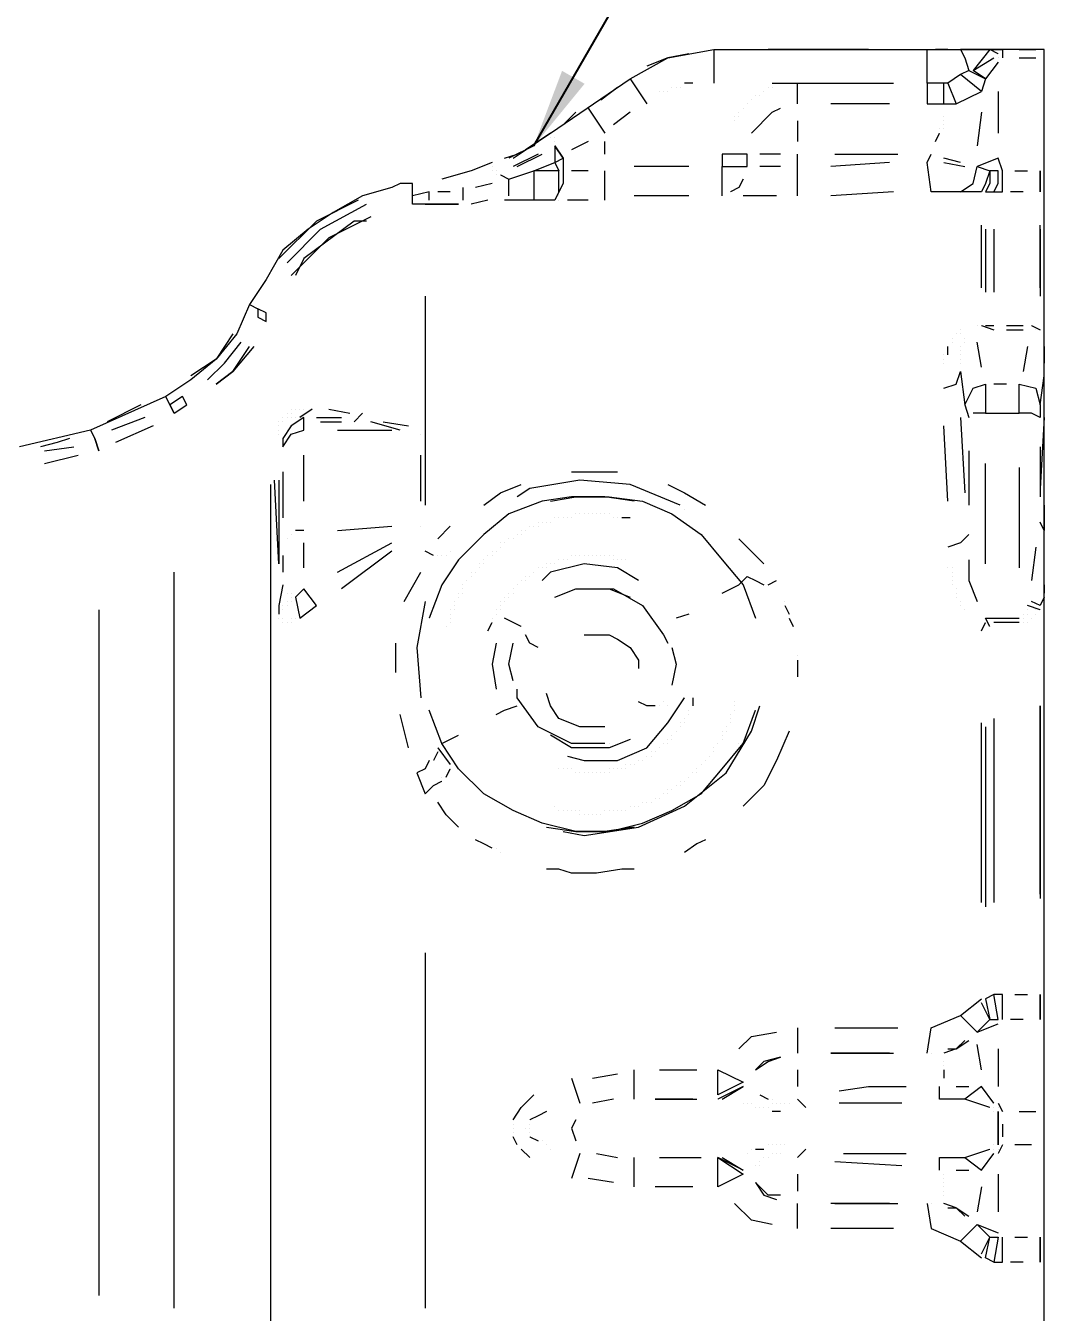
# Model space of a CAD drawing. Header units: millimetres. Extents: x 3426 to 5580, y 1375 to 2906.
# Drawn here: x 4849 to 4952.3, y 2664.5 to 2794.8 of the extents above; entities that cross this region are included whole.
import ezdxf

# ---------------------------------------------------------------- set-up
doc = ezdxf.new("R2010")
doc.units = ezdxf.units.MM
doc.layers.add('IA-DIBUJO', color=3, linetype='Continuous')
doc.layers.add('IA-DIM', color=7, linetype='Continuous')
doc.styles.add('ING-AMB', font='romans.shx', dxfattribs={"width": 0.75, "oblique": 15})
doc.dimstyles.new('ING-AMB 4', dxfattribs={"dimscale": 4, "dimtxt": 3, "dimasz": 2.5, "dimexe": 1, "dimexo": 1, "dimgap": 1, "dimtad": 1, "dimdec": 0, "dimzin": 0, "dimdsep": 46, "dimtxsty": 'ING-AMB', "dimcen": 0.1, "dimclrd": 7, "dimclre": 7, "dimclrt": 2, "dimadec": 0, "dimazin": 0, "dimtfac": 1, "dimtdec": 0, "dimtmove": 0, "dimatfit": 0, "dimfxl": 1.25, "dimtolj": 1, "dimtzin": 0, "dimarcsym": 1})

# ---------------------------------------------------------------- blocks, each defined once
blk = doc.blocks.new('*D22')
at = {"layer": 'Defpoints', "color": 0, "transparency": 16777216}
for p in [(4988.92, 2683.14), (4903.36, 2443.11), (5027.6, 2443.11)]:
    blk.add_point(p, dxfattribs=at)
at = {"layer": 'IA-DIM', "color": 7, "lineweight": -2, "transparency": 16777216}
for p, q in [((4992.92, 2683.14), (5031.6, 2683.14)), ((5027.6, 2673.14), (5027.6, 2453.11)), ((4907.36, 2443.11), (5031.6, 2443.11))]:
    blk.add_line(p, q, dxfattribs=at)
at = {"layer": 'IA-DIM', "color": 7, "transparency": 16777216}
for points in [[(5025.93, 2673.14), (5029.26, 2673.14), (5027.6, 2683.14)], [(5025.93, 2453.11), (5029.26, 2453.11), (5027.6, 2443.11)]]:
    blk.add_solid(points, dxfattribs=at)
at = {"layer": 'IA-DIM', "color": 2, "transparency": 16777216, "insert": (5017.6, 2537.84), "char_height": 12, "attachment_point": 5, "rotation": 90, "style": 'ING-AMB'}
blk.add_mtext('\\A1;240', dxfattribs=at)
blk = doc.blocks.new('*D27')
at = {"layer": 'Defpoints', "color": 0, "transparency": 16777216}
for p in [(4988.92, 2887.94), (4988.92, 2787.28), (4525.37, 2692.88)]:
    blk.add_point(p, dxfattribs=at)
at = {"layer": 'IA-DIM', "color": 7, "lineweight": -2, "transparency": 16777216}
for p, q in [((4525.37, 2696.88), (4525.37, 2891.94)), ((4988.92, 2791.28), (4988.92, 2891.94)), ((4535.37, 2887.94), (4978.92, 2887.94))]:
    blk.add_line(p, q, dxfattribs=at)
at = {"layer": 'IA-DIM', "color": 7, "transparency": 16777216}
for points in [[(4535.37, 2889.61), (4535.37, 2886.28), (4525.37, 2887.94)], [(4978.92, 2889.61), (4978.92, 2886.28), (4988.92, 2887.94)]]:
    blk.add_solid(points, dxfattribs=at)
at = {"layer": 'IA-DIM', "color": 2, "transparency": 16777216, "insert": (4757.15, 2897.94), "char_height": 12, "attachment_point": 5, "style": 'ING-AMB'}
blk.add_mtext('\\A1;502', dxfattribs=at)

msp = doc.modelspace()

# ---------------------------------------------------------------- linework, layer by layer
at = {"layer": 'IA-DIBUJO', "color": 8, "lineweight": 18}
for points in [[(4910.18, 2789.4), (4913.99, 2791.51), (4918.65, 2792.36), (4918.65, 2788.97)], [(4916.11, 2791.94), (4913.99, 2791.51), (4911.87, 2790.67)], [(4918.65, 2792.36), (4947.86, 2792.36), (4946.59, 2792.36), (4943.62, 2792.36), (4944.05, 2791.51), (4944.47, 2790.24), (4943.62, 2789.82), (4942.35, 2788.97), (4940.24, 2788.97), (4940.24, 2792.36)], [(4934.31, 2792.36), (4924.15, 2792.36)], [(4942.35, 2792.36), (4941.08, 2792.36)], [(4944.47, 2790.24), (4946.16, 2789.4), (4944.89, 2790.24), (4947.01, 2791.51)], [(4947.43, 2791.94), (4946.59, 2792.36), (4944.89, 2790.24)], [(4947.01, 2791.51), (4947.01, 2791.51)], [(4947.43, 2791.94), (4947.43, 2791.94)], [(4947.43, 2791.94), (4947.43, 2791.94)], [(4947.43, 2791.51), (4947.43, 2791.51)], [(4952.09, 2746.22), (4952.09, 2743.68), (4952.09, 2758.92), (4952.09, 2763.57), (4952.09, 2777.97), (4952.09, 2780.08), (4952.09, 2791.51), (4952.09, 2792.36), (4947.86, 2792.36), (4947.86, 2791.51)], [(4947.86, 2792.36), (4947.86, 2792.36)], [(4947.86, 2792.36), (4947.86, 2792.36)], [(4947.86, 2792.36), (4947.86, 2792.36)], [(4947.86, 2792.36), (4947.86, 2792.36)], [(4947.86, 2792.36), (4947.86, 2792.36)], [(4947.86, 2791.94), (4947.86, 2791.94)], [(4947.86, 2791.94), (4947.86, 2791.94)], [(4947.86, 2791.51), (4947.86, 2791.51)], [(4947.86, 2791.51), (4947.86, 2791.51)], [(4947.86, 2791.51), (4947.86, 2791.51)], [(4947.86, 2791.51), (4947.86, 2791.51)], [(4949.55, 2792.36), (4951.24, 2792.36)], [(4949.55, 2791.51), (4951.24, 2791.51)], [(4944.89, 2790.24), (4944.89, 2790.24)], [(4947.43, 2791.09), (4946.16, 2789.4), (4945.74, 2788.13)], [(4947.43, 2791.09), (4947.43, 2791.09)], [(4947.43, 2791.09), (4947.43, 2791.09)], [(4947.43, 2791.09), (4947.43, 2791.09)], [(4947.43, 2791.09), (4947.43, 2791.09)], [(4899.6, 2782.2), (4902.14, 2783.89), (4910.18, 2789.4), (4911.87, 2786.86)], [(4910.18, 2789.4), (4910.18, 2789.4)], [(4916.53, 2788.97), (4915.68, 2788.97)], [(4924.57, 2788.97), (4934.73, 2788.97)], [(4927.11, 2786.86), (4927.11, 2788.97)], [(4930.92, 2788.97), (4936.85, 2788.97)], [(4941.93, 2786.86), (4943.2, 2786.86), (4945.74, 2788.13), (4943.62, 2789.82)], [(4942.35, 2788.97), (4943.2, 2786.86)], [(4946.16, 2789.4), (4946.16, 2789.4)], [(4907.22, 2787.28), (4908.91, 2788.55)], [(4913.14, 2788.13), (4913.14, 2788.13)], [(4913.57, 2788.13), (4913.57, 2788.13)], [(4913.99, 2788.13), (4913.99, 2788.13)], [(4914.41, 2788.55), (4914.41, 2788.55)], [(4914.84, 2788.55), (4914.84, 2788.55)], [(4915.26, 2788.55), (4915.26, 2788.55)], [(4922.88, 2787.7), (4922.88, 2787.7)], [(4923.3, 2787.7), (4923.3, 2787.7)], [(4923.73, 2788.13), (4923.73, 2788.13)], [(4924.15, 2788.55), (4924.15, 2788.55)], [(4924.57, 2788.55), (4924.57, 2788.55)], [(4947.43, 2788.13), (4947.43, 2783.89)], [(4905.95, 2786.43), (4907.64, 2783.89)], [(4921.61, 2786.43), (4921.61, 2786.43)], [(4922.03, 2786.86), (4922.03, 2786.86)], [(4922.46, 2787.28), (4922.46, 2787.28)], [(4922.46, 2783.89), (4924.57, 2786.01), (4925.42, 2786.43)], [(4936.43, 2786.86), (4930.5, 2786.86)], [(4903.41, 2784.74), (4904.68, 2786.01)], [(4910.18, 2786.01), (4908.49, 2784.74)], [(4920.76, 2785.59), (4920.76, 2785.59)], [(4920.76, 2785.16), (4920.76, 2785.16)], [(4921.19, 2786.01), (4921.19, 2786.01)], [(4921.19, 2785.59), (4921.19, 2785.59)], [(4927.11, 2785.16), (4927.11, 2783.05)], [(4941.93, 2785.59), (4941.93, 2785.59)], [(4941.93, 2785.16), (4941.93, 2785.16)], [(4945.74, 2786.01), (4945.32, 2782.62)], [(4902.14, 2783.89), (4902.14, 2783.89)], [(4902.14, 2783.89), (4902.14, 2783.89)], [(4902.14, 2783.89), (4902.14, 2783.89)], [(4902.14, 2783.89), (4902.14, 2783.89)], [(4941.08, 2783.05), (4941.51, 2783.89)], [(4941.51, 2784.32), (4941.51, 2784.32)], [(4941.51, 2783.89), (4941.51, 2783.89)], [(4941.93, 2784.74), (4941.93, 2784.74)], [(4941.93, 2784.32), (4941.93, 2784.32)], [(4900.44, 2782.62), (4897.9, 2781.35)], [(4898.33, 2781.35), (4900.87, 2783.05)], [(4902.14, 2783.47), (4902.14, 2783.47)], [(4902.14, 2783.47), (4902.14, 2783.47)], [(4902.14, 2783.47), (4902.14, 2783.47)], [(4902.56, 2783.47), (4902.56, 2783.47)], [(4902.56, 2783.05), (4902.56, 2783.05)], [(4902.56, 2782.62), (4902.56, 2782.62)], [(4902.56, 2782.62), (4902.56, 2780.93), (4903.41, 2781.35), (4903.41, 2780.08)], [(4902.56, 2782.62), (4902.56, 2782.62)], [(4905.95, 2783.05), (4904.25, 2782.2)], [(4907.64, 2781.78), (4907.64, 2783.05)], [(4897.48, 2781.35), (4898.75, 2781.78)], [(4900.87, 2781.78), (4898.33, 2780.51)], [(4898.75, 2780.51), (4901.29, 2781.78)], [(4899.6, 2782.2), (4899.6, 2782.2)], [(4903.41, 2781.35), (4903.41, 2781.35)], [(4925.42, 2781.78), (4923.3, 2781.78)], [(4927.11, 2780.51), (4927.11, 2781.78)], [(4930.92, 2781.78), (4937.27, 2781.78)], [(4947.01, 2777.97), (4947.43, 2778.81), (4947.43, 2780.08), (4946.59, 2780.08), (4946.16, 2778.81), (4945.74, 2777.97), (4943.62, 2777.97), (4940.66, 2777.97), (4940.24, 2780.93), (4940.66, 2781.78)], [(4943.62, 2780.93), (4941.93, 2781.35)], [(4943.62, 2777.97), (4944.89, 2778.81), (4945.32, 2780.51), (4946.59, 2780.08), (4946.59, 2778.81), (4946.16, 2777.97), (4947.01, 2777.97), (4947.86, 2777.97), (4947.86, 2780.08), (4947.43, 2781.35), (4945.32, 2780.51)], [(4896.21, 2780.93), (4894.09, 2780.08), (4891.13, 2779.24)], [(4896.21, 2780.51), (4896.21, 2780.51)], [(4896.21, 2780.08), (4896.21, 2780.08)], [(4896.63, 2780.08), (4896.63, 2780.08)], [(4897.06, 2779.66), (4897.9, 2779.24), (4900.44, 2780.08)], [(4900.44, 2780.08), (4900.44, 2778.81), (4900.44, 2777.97), (4900.44, 2777.12)], [(4902.98, 2780.08), (4902.98, 2780.08)], [(4903.41, 2780.08), (4903.41, 2778.81), (4902.98, 2777.97), (4902.98, 2780.08)], [(4905.95, 2780.08), (4904.25, 2780.08)], [(4907.64, 2777.12), (4907.64, 2780.08)], [(4916.11, 2780.51), (4910.6, 2780.51)], [(4919.49, 2777.54), (4919.49, 2780.51)], [(4925.42, 2780.51), (4923.3, 2780.51)], [(4927.11, 2777.54), (4927.11, 2780.51)], [(4936.43, 2780.93), (4930.5, 2780.51)], [(4941.93, 2780.93), (4944.05, 2780.51)], [(4945.32, 2780.51), (4945.32, 2780.51)], [(4949.13, 2780.08), (4950.4, 2780.08)], [(4951.67, 2780.08), (4951.67, 2780.08)], [(4889.86, 2777.12), (4889.86, 2777.97), (4888.17, 2777.54), (4888.17, 2778.81), (4886.9, 2778.81), (4886.05, 2778.39), (4883.09, 2777.54), (4880.12, 2775.85), (4877.58, 2774.16), (4875.04, 2772.04), (4873.35, 2769.08), (4871.66, 2766.54), (4870.39, 2763.57), (4868.27, 2761.03), (4865.73, 2758.92), (4863.19, 2757.22), (4855.57, 2753.84), (4848.37, 2752.14)], [(4888.17, 2778.81), (4888.17, 2778.81)], [(4896.21, 2778.81), (4894.52, 2778.39)], [(4896.63, 2779.66), (4896.63, 2779.66)], [(4897.06, 2779.66), (4897.06, 2779.66)], [(4897.9, 2777.54), (4897.9, 2779.24)], [(4921.61, 2779.24), (4921.19, 2778.39), (4920.34, 2777.97)], [(4889.44, 2776.7), (4892.82, 2776.7), (4889.44, 2776.7), (4888.17, 2776.7), (4888.17, 2777.54)], [(4891.98, 2777.97), (4890.71, 2777.97)], [(4893.25, 2778.39), (4893.25, 2777.12)], [(4902.98, 2777.97), (4902.56, 2777.12)], [(4902.98, 2777.97), (4902.98, 2777.97)], [(4902.98, 2777.54), (4902.98, 2777.54)], [(4916.11, 2777.54), (4910.6, 2777.54)], [(4920.34, 2777.97), (4920.34, 2777.97)], [(4925, 2777.54), (4921.61, 2777.54)], [(4936.85, 2777.97), (4930.5, 2777.54)], [(4945.74, 2777.97), (4945.74, 2777.97)], [(4945.74, 2777.97), (4945.74, 2777.97)], [(4949.97, 2777.97), (4948.7, 2777.97)], [(4951.67, 2777.97), (4951.67, 2777.97)], [(4882.66, 2777.12), (4878.43, 2775), (4874.62, 2771.19)], [(4875.47, 2770.77), (4878.85, 2774.16), (4883.51, 2776.7)], [(4895.79, 2777.12), (4894.09, 2776.7)], [(4897.48, 2777.12), (4897.48, 2777.12)], [(4902.56, 2777.12), (4900.02, 2777.12), (4897.48, 2777.12)], [(4902.98, 2777.12), (4902.98, 2777.12)], [(4905.95, 2777.12), (4903.83, 2777.12)], [(4883.93, 2775.43), (4879.7, 2773.31), (4875.89, 2769.5)], [(4883.51, 2775), (4882.24, 2775), (4877.16, 2771.19), (4876.31, 2769.5)], [(4945.74, 2768.23), (4945.74, 2774.58)], [(4951.67, 2768.23), (4951.67, 2774.58)], [(4946.16, 2774.16), (4946.16, 2767.81)], [(4947.01, 2774.16), (4947.01, 2767.81)], [(4951.67, 2774.16), (4951.67, 2767.38)], [(4874.62, 2771.19), (4874.62, 2771.19)], [(4889.44, 2767.38), (4889.44, 2750.45)], [(4871.66, 2766.54), (4871.66, 2766.54)], [(4871.66, 2766.54), (4872.5, 2766.11)], [(4945.32, 2764.42), (4945.32, 2764.42)], [(4945.32, 2764.42), (4945.32, 2764.42)], [(4945.32, 2764.42), (4945.32, 2764.42)], [(4945.74, 2764.42), (4945.74, 2764.42)], [(4945.74, 2764.42), (4947.01, 2764)], [(4946.16, 2764.42), (4946.16, 2764.42)], [(4946.16, 2764.42), (4947.01, 2764.42)], [(4948.28, 2764.42), (4949.97, 2764.42)], [(4950.82, 2764.42), (4950.82, 2764.42)], [(4950.82, 2764.42), (4951.67, 2764)], [(4869.96, 2763.57), (4868.27, 2761.03), (4865.73, 2759.34)], [(4942.78, 2763.15), (4942.78, 2763.15)], [(4943.2, 2763.57), (4943.2, 2763.57)], [(4943.62, 2764), (4943.62, 2764)], [(4943.62, 2763.57), (4943.62, 2763.57)], [(4944.05, 2763.15), (4944.05, 2763.15)], [(4947.01, 2764), (4947.01, 2764)], [(4948.28, 2764), (4949.97, 2764)], [(4951.24, 2764), (4951.24, 2764)], [(4951.24, 2764), (4951.24, 2764)], [(4951.67, 2764), (4951.67, 2764)], [(4951.67, 2764), (4951.67, 2764)], [(4951.67, 2764), (4951.67, 2764)], [(4867.42, 2758.92), (4869.12, 2760.61), (4870.81, 2762.73)], [(4872.08, 2762.3), (4869.96, 2759.76), (4868.27, 2758.49), (4869.96, 2759.76), (4871.66, 2762.3)], [(4942.35, 2761.46), (4942.35, 2762.3)], [(4942.78, 2762.73), (4942.78, 2762.73)], [(4943.62, 2762.3), (4943.62, 2762.3)], [(4943.62, 2761.88), (4943.62, 2761.88)], [(4944.05, 2762.73), (4944.05, 2762.73)], [(4945.74, 2760.19), (4945.32, 2762.73)], [(4950.4, 2762.3), (4949.97, 2759.76)], [(4952.09, 2762.3), (4952.09, 2761.46), (4952.09, 2760.61)], [(4941.93, 2761.46), (4941.93, 2761.46)], [(4941.93, 2761.03), (4941.93, 2761.03)], [(4941.93, 2760.61), (4941.93, 2760.61)], [(4943.62, 2761.46), (4943.62, 2761.46)], [(4943.62, 2761.03), (4943.62, 2761.03)], [(4943.62, 2760.61), (4943.62, 2760.61)], [(4941.93, 2758.07), (4943.2, 2758.49), (4943.62, 2759.76)], [(4943.62, 2759.76), (4944.05, 2756.38), (4944.47, 2755.11)], [(4946.16, 2755.53), (4949.55, 2755.53), (4949.55, 2758.49), (4951.24, 2758.07), (4951.67, 2756.38), (4952.09, 2759.34)], [(4952.09, 2759.34), (4952.09, 2759.34)], [(4944.05, 2756.38), (4944.89, 2758.07), (4946.16, 2758.49), (4946.16, 2755.53), (4944.89, 2755.53)], [(4948.28, 2758.49), (4947.01, 2758.49)], [(4860.65, 2756.38), (4857.26, 2754.68)], [(4863.19, 2757.22), (4863.19, 2757.22)], [(4864.04, 2755.53), (4865.31, 2756.38), (4864.88, 2757.22), (4863.61, 2756.38), (4864.04, 2755.53), (4863.61, 2756.38), (4863.19, 2757.22)], [(4863.61, 2756.38), (4863.61, 2756.38)], [(4951.67, 2756.38), (4951.67, 2755.11), (4950.82, 2755.53), (4949.55, 2755.53)], [(4861.07, 2755.11), (4857.69, 2753.84)], [(4864.04, 2755.53), (4864.04, 2755.53)], [(4875.04, 2755.11), (4875.04, 2755.11)], [(4875.04, 2755.11), (4875.04, 2755.11)], [(4875.47, 2755.53), (4875.47, 2755.53)], [(4875.47, 2755.11), (4875.47, 2755.11)], [(4875.89, 2755.95), (4875.89, 2755.95)], [(4875.89, 2755.53), (4875.89, 2755.53)], [(4875.89, 2755.11), (4875.89, 2755.11)], [(4876.31, 2755.95), (4876.31, 2755.95)], [(4876.31, 2755.11), (4876.31, 2755.11)], [(4878.01, 2755.95), (4876.74, 2755.11)], [(4876.74, 2755.95), (4876.74, 2755.95)], [(4876.74, 2755.11), (4876.74, 2755.11)], [(4876.74, 2755.11), (4876.74, 2755.11)], [(4877.16, 2755.95), (4877.16, 2755.95)], [(4878.43, 2755.11), (4880.97, 2755.11)], [(4879.7, 2755.95), (4881.82, 2755.53)], [(4882.24, 2754.68), (4883.09, 2755.53)], [(4943.62, 2755.11), (4944.05, 2747.49)], [(4952.09, 2755.11), (4951.67, 2747.91)], [(4855.57, 2753.84), (4855.57, 2753.84)], [(4855.57, 2753.84), (4855.99, 2752.99), (4856.42, 2751.72), (4855.99, 2752.99)], [(4861.92, 2754.26), (4858.11, 2752.57)], [(4874.62, 2754.68), (4874.62, 2754.68)], [(4874.62, 2754.68), (4874.62, 2754.68)], [(4874.62, 2754.26), (4874.62, 2754.26)], [(4874.62, 2753.84), (4874.62, 2753.84)], [(4875.04, 2754.68), (4875.04, 2754.68)], [(4878.85, 2754.68), (4880.97, 2754.68)], [(4880.55, 2753.84), (4886.05, 2753.84)], [(4886.9, 2753.84), (4883.93, 2754.68)], [(4885.2, 2754.68), (4887.74, 2754.26)], [(4942.35, 2746.64), (4941.93, 2754.26)], [(4853.45, 2752.99), (4852.18, 2752.57), (4850.49, 2752.14)], [(4855.99, 2752.99), (4855.99, 2752.99)], [(4874.62, 2753.41), (4874.62, 2753.41)], [(4875.04, 2752.99), (4875.04, 2752.99)], [(4889.01, 2753.41), (4889.01, 2753.41)], [(4850.91, 2751.72), (4853.88, 2752.14)], [(4850.91, 2750.45), (4854.3, 2751.3)], [(4856.42, 2751.72), (4856.42, 2751.72)], [(4877.16, 2746.64), (4877.16, 2751.3)], [(4889.01, 2746.64), (4889.01, 2751.3)], [(4944.47, 2751.72), (4944.47, 2746.22)], [(4951.67, 2752.14), (4951.67, 2747.06)], [(4889.44, 2750.87), (4889.44, 2746.22)], [(4946.16, 2740.29), (4946.16, 2750.45)], [(4949.55, 2750.03), (4949.55, 2739.87)], [(4874.62, 2748.76), (4874.62, 2740.29), (4874.2, 2748.76)], [(4875.04, 2749.6), (4875.04, 2744.95)], [(4915.26, 2746.22), (4910.18, 2748.33), (4905.1, 2748.76), (4900.02, 2747.91), (4898.75, 2747.06)], [(4904.25, 2749.6), (4906.37, 2749.6), (4908.91, 2749.6)], [(4873.77, 2748.33), (4873.77, 2659.43)], [(4895.36, 2746.22), (4897.06, 2747.49), (4899.17, 2748.33)], [(4913.99, 2748.33), (4915.68, 2747.49), (4917.8, 2746.22)], [(4910.6, 2746.64), (4907.64, 2747.06), (4904.25, 2747.06), (4901.29, 2746.64), (4897.9, 2745.37), (4895.36, 2743.25), (4892.82, 2740.71), (4891.13, 2738.17), (4889.86, 2734.79)], [(4902.14, 2746.64), (4904.68, 2747.06), (4908.06, 2747.06), (4911.45, 2746.64), (4914.41, 2745.37), (4917.38, 2743.25), (4919.49, 2740.71), (4921.61, 2738.17), (4922.88, 2734.79)], [(4902.56, 2744.95), (4902.56, 2744.95)], [(4902.98, 2744.95), (4902.98, 2744.95)], [(4903.41, 2744.95), (4903.41, 2744.95)], [(4903.83, 2744.95), (4903.83, 2744.95)], [(4904.25, 2744.95), (4904.25, 2744.95)], [(4904.68, 2745.37), (4904.68, 2745.37)], [(4905.1, 2745.37), (4905.1, 2745.37)], [(4905.52, 2745.37), (4905.52, 2745.37)], [(4905.95, 2745.37), (4905.95, 2745.37)], [(4906.37, 2745.37), (4906.37, 2745.37)], [(4906.79, 2745.37), (4906.79, 2745.37)], [(4907.22, 2745.37), (4907.22, 2745.37)], [(4907.64, 2745.37), (4907.64, 2745.37)], [(4908.06, 2745.37), (4908.06, 2745.37)], [(4908.49, 2744.95), (4908.49, 2744.95)], [(4908.91, 2744.95), (4908.91, 2744.95)], [(4910.18, 2744.95), (4909.33, 2744.95)], [(4915.68, 2745.79), (4915.68, 2745.79)], [(4877.16, 2743.68), (4876.31, 2743.68)], [(4880.55, 2743.68), (4886.05, 2744.1)], [(4889.01, 2744.1), (4889.01, 2744.1)], [(4889.01, 2744.1), (4889.01, 2744.1)], [(4890.71, 2742.83), (4891.98, 2744.1)], [(4899.17, 2743.68), (4899.17, 2743.68)], [(4899.6, 2743.68), (4899.6, 2743.68)], [(4900.02, 2744.1), (4900.02, 2744.1)], [(4900.44, 2744.1), (4900.44, 2744.1)], [(4900.87, 2744.52), (4900.87, 2744.52)], [(4900.87, 2744.1), (4900.87, 2744.1)], [(4901.29, 2744.52), (4901.29, 2744.52)], [(4901.71, 2744.52), (4901.71, 2744.52)], [(4902.14, 2744.52), (4902.14, 2744.52)], [(4952.09, 2736.9), (4952.09, 2743.68), (4951.67, 2744.52)], [(4875.47, 2742.83), (4875.47, 2742.83)], [(4875.89, 2743.25), (4875.89, 2743.25)], [(4877.16, 2739.87), (4877.16, 2742.41)], [(4880.55, 2739.44), (4886.05, 2742.41)], [(4897.06, 2742.41), (4897.06, 2742.41)], [(4897.06, 2741.98), (4897.06, 2741.98)], [(4897.48, 2742.41), (4897.48, 2742.41)], [(4897.9, 2742.83), (4897.9, 2742.83)], [(4898.33, 2742.83), (4898.33, 2742.83)], [(4898.75, 2743.25), (4898.75, 2743.25)], [(4899.17, 2743.25), (4899.17, 2743.25)], [(4921.19, 2742.83), (4923.73, 2740.29)], [(4944.47, 2743.25), (4943.62, 2742.41), (4942.35, 2741.98)], [(4951.24, 2741.98), (4950.82, 2738.6)], [(4875.04, 2741.14), (4875.04, 2739.44)], [(4886.05, 2741.56), (4880.97, 2737.75)], [(4890.28, 2741.14), (4889.44, 2741.56)], [(4890.71, 2741.14), (4890.71, 2741.14)], [(4890.71, 2741.14), (4890.71, 2741.14)], [(4891.13, 2741.14), (4891.13, 2741.14)], [(4891.55, 2741.14), (4891.55, 2741.14)], [(4891.98, 2741.56), (4891.98, 2741.56)], [(4895.36, 2740.71), (4895.36, 2740.71)], [(4895.79, 2741.14), (4895.79, 2741.14)], [(4896.21, 2741.56), (4896.21, 2741.56)], [(4896.21, 2741.14), (4896.21, 2741.14)], [(4896.63, 2741.56), (4896.63, 2741.56)], [(4902.98, 2740.71), (4902.98, 2740.71)], [(4903.41, 2740.71), (4903.41, 2740.71)], [(4903.83, 2740.71), (4903.83, 2740.71)], [(4904.25, 2741.14), (4904.25, 2741.14)], [(4904.68, 2741.14), (4904.68, 2741.14)], [(4905.1, 2741.14), (4905.1, 2741.14)], [(4905.52, 2741.14), (4905.52, 2741.14)], [(4905.95, 2741.14), (4905.95, 2741.14)], [(4906.37, 2741.14), (4906.37, 2741.14)], [(4906.79, 2741.14), (4906.79, 2741.14)], [(4907.22, 2741.14), (4907.22, 2741.14)], [(4907.22, 2741.14), (4907.22, 2741.14)], [(4907.64, 2741.14), (4907.64, 2741.14)], [(4908.06, 2741.14), (4908.06, 2741.14)], [(4908.49, 2741.14), (4908.49, 2741.14)], [(4908.49, 2740.71), (4908.49, 2740.71)], [(4908.91, 2740.71), (4908.91, 2740.71)], [(4909.33, 2740.71), (4909.33, 2740.71)], [(4909.76, 2740.71), (4909.76, 2740.71)], [(4944.47, 2740.71), (4944.47, 2738.6), (4945.32, 2736.48)], [(4864.04, 2664.94), (4864.04, 2739.44)], [(4887.32, 2736.48), (4889.01, 2739.44)], [(4894.09, 2739.44), (4894.09, 2739.44)], [(4894.52, 2739.44), (4894.52, 2739.44)], [(4894.94, 2740.29), (4894.94, 2740.29)], [(4894.94, 2739.87), (4894.94, 2739.87)], [(4895.36, 2740.29), (4895.36, 2740.29)], [(4900.44, 2739.44), (4900.44, 2739.44)], [(4900.87, 2739.87), (4900.87, 2739.87)], [(4911.03, 2738.6), (4908.91, 2739.87), (4905.52, 2740.29), (4902.14, 2739.44), (4901.29, 2738.6)], [(4901.29, 2739.87), (4901.29, 2739.87)], [(4901.71, 2740.29), (4901.71, 2740.29)], [(4901.71, 2739.87), (4901.71, 2739.87)], [(4902.14, 2740.29), (4902.14, 2740.29)], [(4902.56, 2740.29), (4902.56, 2740.29)], [(4942.35, 2739.87), (4942.35, 2739.87)], [(4942.78, 2739.87), (4942.78, 2739.87)], [(4942.78, 2739.44), (4942.78, 2739.44)], [(4875.04, 2738.17), (4874.62, 2736.06), (4874.62, 2735.21)], [(4875.04, 2738.17), (4875.04, 2738.17)], [(4891.13, 2738.17), (4891.13, 2738.17)], [(4893.25, 2738.17), (4893.25, 2738.17)], [(4893.67, 2738.6), (4893.67, 2738.6)], [(4894.09, 2739.02), (4894.09, 2739.02)], [(4898.75, 2738.17), (4898.75, 2738.17)], [(4899.17, 2738.6), (4899.17, 2738.6)], [(4899.6, 2739.02), (4899.6, 2739.02)], [(4899.6, 2738.6), (4899.6, 2738.6)], [(4900.02, 2739.02), (4900.02, 2739.02)], [(4919.49, 2737.33), (4921.19, 2738.17), (4922.03, 2739.02), (4922.88, 2738.6), (4923.73, 2738.17)], [(4923.73, 2738.17), (4923.73, 2738.17)], [(4924.15, 2738.17), (4925, 2738.6)], [(4942.78, 2739.02), (4942.78, 2739.02)], [(4942.78, 2738.6), (4942.78, 2738.6)], [(4942.78, 2738.17), (4942.78, 2738.17)], [(4952.09, 2738.17), (4952.09, 2737.33)], [(4875.04, 2737.75), (4875.04, 2737.75)], [(4875.47, 2737.33), (4875.47, 2737.33)], [(4875.89, 2737.33), (4875.89, 2737.33)], [(4875.89, 2736.9), (4875.89, 2736.9)], [(4876.31, 2736.9), (4876.31, 2736.9)], [(4892.82, 2737.33), (4892.82, 2737.33)], [(4892.82, 2736.9), (4892.82, 2736.9)], [(4893.25, 2737.75), (4893.25, 2737.75)], [(4893.25, 2737.33), (4893.25, 2737.33)], [(4897.48, 2736.9), (4897.48, 2736.9)], [(4897.9, 2737.33), (4897.9, 2737.33)], [(4897.9, 2736.9), (4897.9, 2736.9)], [(4898.33, 2737.75), (4898.33, 2737.75)], [(4898.33, 2737.33), (4898.33, 2737.33)], [(4902.56, 2736.9), (4904.68, 2737.75), (4908.06, 2737.75), (4910.18, 2736.9)], [(4904.68, 2737.75), (4904.68, 2737.75)], [(4905.1, 2737.75), (4908.49, 2737.75), (4911.45, 2736.06), (4913.57, 2733.09), (4913.99, 2732.25)], [(4943.2, 2737.75), (4943.2, 2737.75)], [(4943.2, 2737.33), (4943.2, 2737.33)], [(4943.2, 2736.9), (4943.2, 2736.9)], [(4952.09, 2629.38), (4952.09, 2669.59), (4952.09, 2672.13), (4952.09, 2681.45), (4952.09, 2684.83), (4952.09, 2694.15), (4952.09, 2696.69), (4952.09, 2736.9), (4951.67, 2736.06), (4950.82, 2736.48)], [(4856.42, 2735.63), (4856.42, 2666.21)], [(4874.62, 2736.06), (4874.62, 2736.06)], [(4874.62, 2735.63), (4874.62, 2735.63)], [(4874.62, 2735.63), (4874.62, 2735.63)], [(4874.62, 2735.63), (4874.62, 2735.63)], [(4875.04, 2736.06), (4875.04, 2736.06)], [(4875.04, 2735.63), (4875.04, 2735.63)], [(4875.47, 2736.48), (4875.47, 2736.48)], [(4875.47, 2736.06), (4875.47, 2736.06)], [(4875.89, 2736.48), (4875.89, 2736.48)], [(4889.44, 2736.48), (4888.59, 2731.82), (4889.01, 2726.74)], [(4891.98, 2735.63), (4891.98, 2735.63)], [(4892.4, 2736.48), (4892.4, 2736.48)], [(4892.4, 2736.06), (4892.4, 2736.06)], [(4892.4, 2735.63), (4892.4, 2735.63)], [(4896.63, 2735.63), (4896.63, 2735.63)], [(4897.06, 2736.48), (4897.06, 2736.48)], [(4897.06, 2736.06), (4897.06, 2736.06)], [(4897.06, 2735.63), (4897.06, 2735.63)], [(4897.48, 2736.48), (4897.48, 2736.48)], [(4925.84, 2736.48), (4925.84, 2736.48)], [(4925.84, 2736.06), (4926.27, 2735.21)], [(4943.62, 2736.48), (4943.62, 2736.48)], [(4943.62, 2736.06), (4943.62, 2736.06)], [(4944.05, 2735.63), (4944.05, 2735.63)], [(4951.67, 2735.63), (4950.4, 2736.06)], [(4950.4, 2736.06), (4950.4, 2736.06)], [(4950.4, 2736.06), (4950.4, 2736.06)], [(4950.4, 2735.63), (4950.4, 2735.63)], [(4951.24, 2735.63), (4951.24, 2735.63)], [(4951.67, 2736.06), (4951.67, 2736.06)], [(4951.67, 2735.63), (4951.67, 2735.63)], [(4874.62, 2735.21), (4874.62, 2735.21)], [(4874.62, 2734.79), (4874.62, 2734.79)], [(4875.04, 2734.79), (4875.04, 2734.79)], [(4875.04, 2734.36), (4875.04, 2734.36)], [(4875.47, 2734.36), (4875.47, 2734.36)], [(4875.89, 2734.79), (4875.89, 2734.79)], [(4875.89, 2734.36), (4875.89, 2734.36)], [(4875.89, 2734.36), (4875.89, 2734.36)], [(4875.89, 2734.36), (4875.89, 2734.36)], [(4876.31, 2734.79), (4876.31, 2734.79)], [(4876.74, 2734.79), (4876.74, 2734.79)], [(4889.86, 2734.79), (4889.86, 2734.79)], [(4891.98, 2735.21), (4891.98, 2735.21)], [(4891.98, 2734.79), (4891.98, 2734.79)], [(4891.98, 2734.36), (4891.98, 2734.36)], [(4895.79, 2733.52), (4896.21, 2734.36)], [(4896.21, 2734.79), (4896.21, 2734.79)], [(4896.21, 2734.36), (4896.21, 2734.36)], [(4896.63, 2735.21), (4896.63, 2735.21)], [(4899.17, 2733.94), (4897.48, 2734.79)], [(4916.11, 2735.21), (4914.84, 2734.79)], [(4922.88, 2734.79), (4922.88, 2734.79)], [(4926.27, 2735.21), (4926.27, 2735.21)], [(4926.27, 2734.79), (4926.69, 2733.94)], [(4945.74, 2733.52), (4946.16, 2734.36)], [(4946.59, 2733.94), (4946.16, 2734.79), (4947.01, 2734.79), (4949.55, 2734.79)], [(4946.16, 2734.36), (4946.16, 2734.36)], [(4946.16, 2734.36), (4946.16, 2734.36)], [(4947.01, 2734.36), (4947.01, 2734.36)], [(4947.01, 2734.36), (4947.01, 2734.36)], [(4949.55, 2734.36), (4947.01, 2734.36)], [(4949.55, 2734.79), (4949.55, 2734.79)], [(4949.55, 2734.79), (4949.55, 2734.79)], [(4949.97, 2735.21), (4949.97, 2735.21)], [(4949.97, 2734.79), (4949.97, 2734.79)], [(4949.97, 2734.36), (4949.97, 2734.36)], [(4950.4, 2735.21), (4950.4, 2735.21)], [(4950.4, 2734.36), (4950.4, 2734.36)], [(4950.82, 2734.79), (4950.82, 2734.79)], [(4951.24, 2735.21), (4951.24, 2735.21)], [(4891.55, 2733.94), (4891.55, 2733.94)], [(4899.17, 2733.94), (4899.17, 2733.94)], [(4900.87, 2731.82), (4900.02, 2732.25), (4899.6, 2733.09)], [(4899.6, 2733.09), (4899.6, 2733.09)], [(4905.52, 2733.09), (4906.37, 2733.09), (4907.22, 2733.09), (4908.06, 2733.09), (4908.91, 2732.67), (4910.18, 2731.82), (4911.03, 2730.55), (4911.03, 2729.71)], [(4926.69, 2733.94), (4926.69, 2733.94)], [(4945.74, 2733.52), (4945.74, 2733.52)], [(4946.59, 2733.94), (4946.59, 2733.94)], [(4886.47, 2729.28), (4886.47, 2732.25)], [(4896.63, 2732.25), (4896.21, 2730.13), (4896.63, 2727.59)], [(4898.33, 2728.44), (4897.9, 2730.13), (4898.33, 2732.25)], [(4914.41, 2731.82), (4914.84, 2730.13), (4914.41, 2728.01)], [(4927.11, 2730.98), (4927.11, 2730.98)], [(4927.11, 2730.55), (4927.11, 2729.71), (4927.11, 2728.86)], [(4896.63, 2727.59), (4896.63, 2727.59)], [(4907.64, 2722.09), (4904.25, 2722.09), (4900.87, 2723.78), (4898.75, 2726.74), (4898.75, 2727.59)], [(4907.64, 2723.78), (4905.1, 2723.78), (4902.98, 2724.63), (4902.14, 2725.9), (4901.71, 2727.17)], [(4901.71, 2727.17), (4901.71, 2727.17)], [(4903.83, 2720.82), (4905.52, 2720.39), (4908.91, 2720.39), (4911.87, 2721.66), (4913.99, 2724.2), (4915.68, 2726.74)], [(4915.68, 2726.74), (4915.68, 2726.74)], [(4916.53, 2726.74), (4916.53, 2725.9)], [(4887.74, 2721.66), (4886.9, 2725.05)], [(4891.13, 2722.09), (4889.86, 2725.47)], [(4889.86, 2725.47), (4889.86, 2725.47)], [(4896.63, 2725.05), (4897.48, 2725.47), (4898.75, 2725.9)], [(4901.71, 2713.62), (4904.68, 2713.2), (4908.06, 2713.2), (4911.45, 2714.04), (4914.41, 2715.31), (4917.38, 2717.01), (4919.49, 2719.55), (4921.61, 2722.09), (4922.88, 2725.47)], [(4903.41, 2713.2), (4905.52, 2712.77), (4911.03, 2713.62), (4915.68, 2715.74), (4919.92, 2719.12), (4922.46, 2723.36), (4923.3, 2725.9)], [(4912.72, 2725.9), (4911.87, 2725.9), (4911.03, 2726.32)], [(4913.14, 2725.9), (4913.14, 2725.9)], [(4913.57, 2726.32), (4913.57, 2726.32)], [(4913.99, 2725.9), (4913.99, 2725.9)], [(4916.11, 2725.47), (4916.11, 2725.47)], [(4916.11, 2725.05), (4916.11, 2725.05)], [(4920.34, 2725.05), (4920.34, 2725.05)], [(4920.76, 2726.32), (4920.76, 2726.32)], [(4920.76, 2725.9), (4920.76, 2725.9)], [(4920.76, 2725.47), (4920.76, 2725.47)], [(4922.88, 2725.47), (4922.88, 2725.47)], [(4951.67, 2706.85), (4951.67, 2725.9), (4951.67, 2706.42)], [(4915.26, 2724.2), (4915.26, 2724.2)], [(4915.26, 2723.78), (4915.26, 2723.78)], [(4915.68, 2724.63), (4915.68, 2724.63)], [(4915.68, 2724.2), (4915.68, 2724.2)], [(4919.92, 2723.78), (4919.92, 2723.78)], [(4920.34, 2724.63), (4920.34, 2724.63)], [(4920.34, 2724.2), (4920.34, 2724.2)], [(4945.74, 2706), (4945.74, 2724.2)], [(4946.16, 2723.78), (4946.16, 2705.58)], [(4947.01, 2724.63), (4947.01, 2706)], [(4910.6, 2713.62), (4907.64, 2713.2), (4904.68, 2713.2), (4901.29, 2714.04), (4898.33, 2715.31), (4895.36, 2717.01), (4892.82, 2719.55), (4891.13, 2722.09), (4892.82, 2722.93)], [(4910.18, 2722.51), (4908.06, 2721.66), (4904.25, 2721.66), (4902.14, 2722.93)], [(4913.99, 2722.51), (4913.99, 2722.51)], [(4914.41, 2722.93), (4914.41, 2722.93)], [(4914.41, 2722.51), (4914.41, 2722.51)], [(4914.84, 2723.36), (4914.84, 2723.36)], [(4919.49, 2723.36), (4919.49, 2723.36)], [(4919.49, 2722.93), (4919.49, 2722.93)], [(4919.49, 2722.51), (4919.49, 2722.51)], [(4919.92, 2723.36), (4919.92, 2723.36)], [(4926.27, 2723.36), (4925, 2720.39), (4923.73, 2717.85), (4921.61, 2715.74)], [(4890.71, 2721.24), (4890.28, 2720.39)], [(4890.71, 2721.66), (4890.71, 2721.66)], [(4890.71, 2721.66), (4891.98, 2719.97)], [(4890.71, 2721.66), (4890.71, 2721.66)], [(4908.06, 2722.09), (4908.06, 2722.09)], [(4912.3, 2721.24), (4912.3, 2721.24)], [(4912.72, 2721.24), (4912.72, 2721.24)], [(4913.14, 2721.66), (4913.14, 2721.66)], [(4913.57, 2722.09), (4913.57, 2722.09)], [(4913.99, 2722.09), (4913.99, 2722.09)], [(4918.65, 2721.66), (4918.65, 2721.66)], [(4918.65, 2721.24), (4918.65, 2721.24)], [(4919.07, 2722.09), (4919.07, 2722.09)], [(4921.19, 2722.09), (4921.19, 2722.09)], [(4889.86, 2720.39), (4889.44, 2719.55), (4888.59, 2719.12), (4889.44, 2717.01), (4890.28, 2717.85), (4891.13, 2718.28)], [(4890.28, 2720.39), (4890.28, 2720.39)], [(4909.76, 2719.97), (4909.76, 2719.97)], [(4910.18, 2719.97), (4910.18, 2719.97)], [(4910.6, 2719.97), (4910.6, 2719.97)], [(4911.03, 2720.39), (4911.03, 2720.39)], [(4911.45, 2720.39), (4911.45, 2720.39)], [(4911.87, 2720.82), (4911.87, 2720.82)], [(4912.3, 2720.82), (4912.3, 2720.82)], [(4917.38, 2719.97), (4917.38, 2719.97)], [(4917.8, 2720.39), (4917.8, 2720.39)], [(4918.22, 2720.82), (4918.22, 2720.82)], [(4891.13, 2718.7), (4891.13, 2718.7)], [(4891.55, 2718.7), (4891.98, 2719.55)], [(4891.98, 2719.55), (4891.98, 2719.55)], [(4902.98, 2719.55), (4902.98, 2719.55)], [(4903.41, 2719.55), (4903.41, 2719.55)], [(4903.83, 2719.55), (4903.83, 2719.55)], [(4904.25, 2719.55), (4904.25, 2719.55)], [(4904.68, 2719.12), (4904.68, 2719.12)], [(4905.1, 2719.12), (4905.1, 2719.12)], [(4905.52, 2719.12), (4905.52, 2719.12)], [(4905.95, 2719.12), (4905.95, 2719.12)], [(4906.37, 2719.12), (4906.37, 2719.12)], [(4906.79, 2719.12), (4906.79, 2719.12)], [(4907.22, 2719.12), (4907.22, 2719.12)], [(4907.64, 2719.12), (4907.64, 2719.12)], [(4908.06, 2719.55), (4908.06, 2719.55)], [(4908.06, 2719.12), (4908.06, 2719.12)], [(4908.49, 2719.55), (4908.49, 2719.55)], [(4908.91, 2719.55), (4908.91, 2719.55)], [(4909.33, 2719.55), (4909.33, 2719.55)], [(4909.76, 2719.55), (4909.76, 2719.55)], [(4916.11, 2718.7), (4916.11, 2718.7)], [(4916.53, 2719.12), (4916.53, 2719.12)], [(4916.95, 2719.55), (4916.95, 2719.55)], [(4916.95, 2719.12), (4916.95, 2719.12)], [(4891.13, 2718.28), (4891.13, 2718.28)], [(4913.99, 2717.43), (4913.99, 2717.43)], [(4914.41, 2717.43), (4914.41, 2717.43)], [(4914.84, 2717.85), (4914.84, 2717.85)], [(4915.26, 2718.28), (4915.26, 2718.28)], [(4915.26, 2717.85), (4915.26, 2717.85)], [(4915.68, 2718.28), (4915.68, 2718.28)], [(4892.82, 2713.62), (4891.55, 2714.89), (4890.71, 2716.16)], [(4890.71, 2716.16), (4890.71, 2716.16)], [(4911.45, 2716.16), (4911.45, 2716.16)], [(4911.87, 2716.16), (4911.87, 2716.16)], [(4912.3, 2716.16), (4912.3, 2716.16)], [(4912.72, 2716.58), (4912.72, 2716.58)], [(4913.14, 2716.58), (4913.14, 2716.58)], [(4913.57, 2717.01), (4913.57, 2717.01)], [(4913.99, 2717.01), (4913.99, 2717.01)], [(4902.56, 2715.74), (4902.56, 2715.74)], [(4902.98, 2715.31), (4902.98, 2715.31)], [(4903.41, 2715.31), (4903.41, 2715.31)], [(4903.83, 2715.31), (4903.83, 2715.31)], [(4904.25, 2715.31), (4904.25, 2715.31)], [(4904.68, 2715.31), (4904.68, 2715.31)], [(4905.1, 2715.31), (4905.1, 2715.31)], [(4905.1, 2714.89), (4905.1, 2714.89)], [(4905.52, 2714.89), (4905.52, 2714.89)], [(4905.95, 2714.89), (4905.95, 2714.89)], [(4906.37, 2714.89), (4906.37, 2714.89)], [(4906.79, 2714.89), (4906.79, 2714.89)], [(4907.22, 2714.89), (4907.22, 2714.89)], [(4907.64, 2715.31), (4907.64, 2715.31)], [(4908.06, 2715.31), (4908.06, 2715.31)], [(4908.49, 2715.31), (4908.49, 2715.31)], [(4908.91, 2715.31), (4908.91, 2715.31)], [(4909.33, 2715.31), (4909.33, 2715.31)], [(4909.76, 2715.31), (4909.76, 2715.31)], [(4910.18, 2715.74), (4910.18, 2715.74)], [(4910.6, 2715.74), (4910.6, 2715.74)], [(4911.03, 2715.74), (4911.03, 2715.74)], [(4921.61, 2715.74), (4921.61, 2715.74)], [(4896.21, 2711.5), (4895.36, 2711.93), (4894.52, 2712.35)], [(4917.8, 2712.35), (4916.95, 2711.93), (4915.68, 2711.08)], [(4896.63, 2711.5), (4896.63, 2711.5)], [(4897.06, 2711.08), (4897.06, 2711.08)], [(4910.6, 2709.39), (4909.33, 2709.39), (4906.79, 2708.96), (4904.25, 2708.96), (4902.98, 2709.39), (4901.71, 2709.39)], [(4889.44, 2700.92), (4889.44, 2664.94)], [(4943.62, 2694.57), (4945.32, 2692.88), (4946.59, 2694.15), (4947.43, 2694.15), (4947.01, 2696.69)], [(4947.86, 2694.15), (4947.86, 2696.69), (4947.01, 2696.69), (4946.16, 2696.26), (4946.59, 2694.15), (4945.74, 2695.84)], [(4949.13, 2696.69), (4950.4, 2696.69)], [(4951.67, 2696.69), (4951.67, 2696.69)], [(4940.66, 2693.3), (4943.62, 2694.57), (4945.74, 2696.26)], [(4945.74, 2695.84), (4945.74, 2695.84)], [(4945.74, 2695.84), (4945.74, 2695.84)], [(4946.16, 2696.26), (4946.16, 2696.26)], [(4947.86, 2694.15), (4947.86, 2694.15)], [(4947.86, 2694.15), (4947.86, 2694.15)], [(4949.97, 2694.15), (4948.7, 2694.15)], [(4951.67, 2694.15), (4951.67, 2694.15)], [(4951.67, 2694.15), (4951.67, 2694.15)], [(4921.19, 2691.18), (4922.46, 2692.45), (4925, 2692.88)], [(4927.11, 2693.3), (4927.11, 2690.76)], [(4930.92, 2693.3), (4937.27, 2693.3)], [(4940.24, 2690.76), (4940.66, 2693.3)], [(4945.32, 2692.88), (4947.43, 2693.72)], [(4945.32, 2692.88), (4945.32, 2692.88)], [(4944.05, 2692.03), (4943.2, 2691.18), (4941.93, 2690.76)], [(4942.35, 2691.18), (4943.2, 2691.18), (4944.47, 2692.03)], [(4945.74, 2689.07), (4945.32, 2691.61)], [(4947.43, 2691.18), (4947.43, 2687.37)], [(4927.11, 2690.76), (4927.11, 2690.76)], [(4936.43, 2690.76), (4930.5, 2690.76), (4936.85, 2690.76)], [(4940.66, 2690.76), (4940.66, 2690.76)], [(4941.93, 2689.91), (4941.93, 2689.91)], [(4906.37, 2688.22), (4908.91, 2688.64)], [(4910.6, 2686.1), (4910.6, 2689.07)], [(4913.14, 2689.07), (4916.95, 2689.07)], [(4927.11, 2689.07), (4927.11, 2687.37)], [(4941.93, 2689.49), (4941.93, 2689.49)], [(4941.93, 2689.07), (4941.93, 2688.22)], [(4904.25, 2688.22), (4905.1, 2685.68)], [(4919.49, 2686.1), (4921.61, 2687.37), (4919.07, 2686.1)], [(4921.61, 2687.8), (4921.61, 2687.8)], [(4921.61, 2687.37), (4921.61, 2687.37)], [(4931.35, 2686.95), (4934.31, 2687.37), (4938.12, 2687.37)], [(4947.01, 2685.68), (4945.74, 2687.37), (4944.05, 2686.1), (4941.51, 2686.1), (4941.51, 2687.37)], [(4943.2, 2687.37), (4944.47, 2687.37)], [(4898.33, 2683.99), (4899.17, 2685.26), (4900.44, 2686.53)], [(4900.44, 2686.53), (4900.44, 2686.53)], [(4908.49, 2686.1), (4906.37, 2685.68)], [(4916.53, 2686.1), (4912.72, 2686.1), (4916.95, 2686.1)], [(4919.07, 2686.1), (4919.07, 2686.1)], [(4919.49, 2686.1), (4919.49, 2686.1)], [(4923.3, 2686.53), (4924.15, 2686.1)], [(4924.15, 2686.1), (4924.15, 2686.1)], [(4924.57, 2686.1), (4924.57, 2686.1)], [(4927.11, 2686.1), (4927.96, 2685.26)], [(4946.59, 2685.26), (4944.05, 2686.1)], [(4901.71, 2684.83), (4900.87, 2684.41), (4900.02, 2683.99)], [(4921.61, 2685.68), (4921.61, 2685.68)], [(4922.03, 2685.68), (4922.03, 2685.68)], [(4922.46, 2685.68), (4922.46, 2685.68)], [(4922.88, 2685.26), (4922.88, 2685.26)], [(4923.3, 2685.26), (4923.3, 2685.26)], [(4923.73, 2685.26), (4923.73, 2685.26)], [(4924.15, 2685.26), (4924.15, 2685.26)], [(4924.57, 2685.68), (4924.57, 2685.68)], [(4925.42, 2684.83), (4924.57, 2684.83)], [(4925, 2685.68), (4925, 2685.68)], [(4925.42, 2685.68), (4925.42, 2685.68)], [(4925.84, 2685.68), (4925.84, 2685.68)], [(4926.27, 2685.68), (4926.27, 2685.68)], [(4937.7, 2685.68), (4931.35, 2685.68)], [(4946.59, 2685.26), (4946.59, 2685.26)], [(4947.01, 2685.68), (4947.01, 2685.68)], [(4947.01, 2685.26), (4947.01, 2685.26)], [(4947.01, 2684.83), (4947.01, 2684.83)], [(4947.43, 2685.68), (4947.86, 2684.83)], [(4947.43, 2685.26), (4947.43, 2685.26)], [(4947.43, 2684.83), (4947.43, 2684.83)], [(4947.43, 2684.83), (4947.43, 2684.83)], [(4947.86, 2684.83), (4947.86, 2684.83)], [(4949.55, 2684.83), (4951.24, 2684.83)], [(4898.33, 2683.56), (4898.33, 2683.56)], [(4900.02, 2683.99), (4900.02, 2683.99)], [(4900.02, 2683.56), (4900.02, 2683.56)], [(4904.68, 2683.99), (4904.25, 2683.14), (4904.68, 2681.87)], [(4947.86, 2683.56), (4947.86, 2682.29)], [(4898.33, 2683.14), (4898.33, 2683.14)], [(4898.33, 2682.72), (4898.33, 2682.72)], [(4898.75, 2681.45), (4898.33, 2682.29)], [(4898.33, 2682.29), (4898.33, 2682.29)], [(4899.6, 2683.14), (4899.6, 2683.14)], [(4900.02, 2683.14), (4900.02, 2683.14)], [(4900.02, 2682.72), (4900.02, 2682.72)], [(4900.02, 2682.29), (4900.02, 2682.29)], [(4900.02, 2682.29), (4900.87, 2681.87)], [(4952.09, 2683.14), (4952.09, 2683.14)], [(4900.02, 2680.18), (4899.17, 2681.02)], [(4899.17, 2681.02), (4899.17, 2681.02)], [(4900.87, 2681.87), (4900.87, 2681.87)], [(4901.29, 2681.87), (4901.29, 2681.87)], [(4901.71, 2681.45), (4901.71, 2681.45)], [(4902.14, 2681.02), (4902.14, 2681.02)], [(4922.46, 2681.02), (4922.46, 2681.02)], [(4922.88, 2681.02), (4923.73, 2681.02)], [(4924.15, 2681.45), (4924.15, 2681.45)], [(4924.57, 2681.45), (4924.57, 2681.45)], [(4925, 2681.45), (4925, 2681.45)], [(4925.42, 2681.45), (4925.42, 2681.45)], [(4925.84, 2681.45), (4925.84, 2681.45)], [(4927.96, 2681.02), (4927.11, 2680.18)], [(4941.51, 2680.18), (4944.05, 2680.18), (4946.59, 2681.02)], [(4946.59, 2681.02), (4946.59, 2681.02)], [(4947.01, 2681.45), (4947.01, 2681.45)], [(4947.01, 2681.02), (4947.01, 2681.02)], [(4947.86, 2681.45), (4947.43, 2680.6)], [(4947.43, 2681.45), (4947.43, 2681.45)], [(4947.43, 2681.45), (4947.43, 2681.45)], [(4947.43, 2681.02), (4947.43, 2681.02)], [(4950.82, 2681.45), (4949.13, 2681.45)], [(4905.1, 2680.6), (4904.25, 2678.06)], [(4906.79, 2680.6), (4908.91, 2680.18)], [(4910.6, 2677.21), (4910.6, 2680.18)], [(4913.14, 2680.18), (4916.95, 2680.18)], [(4913.14, 2680.18), (4917.38, 2680.18)], [(4919.49, 2680.18), (4921.61, 2678.91), (4919.07, 2680.18), (4921.61, 2678.48), (4919.07, 2677.21), (4919.07, 2680.18)], [(4919.07, 2680.18), (4919.07, 2680.18)], [(4922.03, 2680.6), (4922.03, 2680.6)], [(4923.3, 2679.75), (4923.3, 2679.75)], [(4923.73, 2680.18), (4923.73, 2680.18)], [(4924.15, 2680.18), (4924.15, 2680.18)], [(4924.57, 2680.6), (4924.57, 2680.6)], [(4925, 2680.6), (4925, 2680.6)], [(4925.42, 2680.6), (4925.42, 2680.6)], [(4937.7, 2679.33), (4930.92, 2679.75)], [(4931.77, 2680.6), (4938.12, 2680.6)], [(4941.51, 2678.91), (4941.51, 2680.18)], [(4944.05, 2680.18), (4945.74, 2678.91), (4947.01, 2680.6)], [(4947.01, 2680.6), (4947.01, 2680.6)], [(4947.01, 2680.6), (4947.01, 2680.6)], [(4947.43, 2680.6), (4947.43, 2680.6)], [(4921.61, 2678.91), (4921.61, 2678.91)], [(4921.61, 2678.91), (4921.61, 2678.91)], [(4922.88, 2679.33), (4922.88, 2679.33)], [(4923.3, 2679.33), (4923.3, 2679.33)], [(4927.11, 2678.48), (4927.11, 2676.79)], [(4941.93, 2678.48), (4941.93, 2678.48)], [(4943.2, 2678.91), (4944.47, 2678.91)], [(4947.43, 2678.48), (4947.43, 2674.67)], [(4908.49, 2677.64), (4905.95, 2678.06)], [(4916.53, 2677.21), (4912.72, 2677.21)], [(4925.42, 2676.37), (4924.15, 2676.37), (4922.88, 2677.64), (4923.73, 2676.37), (4925, 2675.94)], [(4941.93, 2678.06), (4941.93, 2678.06)], [(4941.93, 2677.64), (4941.93, 2677.64)], [(4941.93, 2677.21), (4941.93, 2677.21)], [(4945.74, 2677.21), (4945.32, 2674.67)], [(4941.93, 2676.79), (4941.93, 2676.79)], [(4941.93, 2676.37), (4941.93, 2676.37)], [(4924.57, 2673.4), (4922.46, 2673.83), (4920.76, 2675.52)], [(4927.11, 2675.52), (4927.11, 2675.52)], [(4927.11, 2672.98), (4927.11, 2675.52)], [(4936.43, 2675.52), (4930.5, 2675.52)], [(4930.92, 2675.52), (4937.27, 2675.52)], [(4940.24, 2675.52), (4940.66, 2672.98), (4943.62, 2671.71), (4945.32, 2673.4), (4947.43, 2672.56)], [(4940.66, 2675.52), (4940.66, 2675.52)], [(4944.05, 2674.25), (4943.2, 2675.1), (4941.93, 2675.52)], [(4942.35, 2675.1), (4943.2, 2675.1), (4944.47, 2674.25)], [(4936.85, 2672.98), (4930.5, 2672.98)], [(4945.32, 2673.4), (4945.32, 2673.4)], [(4945.74, 2670.44), (4946.59, 2672.13), (4945.32, 2673.4)], [(4943.62, 2671.71), (4945.74, 2670.02)], [(4947.01, 2669.59), (4947.86, 2669.59), (4947.86, 2672.13)], [(4947.43, 2672.56), (4947.43, 2672.56)], [(4949.13, 2672.13), (4950.4, 2672.13)], [(4951.67, 2672.13), (4951.67, 2672.13)], [(4951.67, 2672.13), (4951.67, 2672.13)], [(4945.74, 2670.02), (4945.74, 2670.02)], [(4945.74, 2670.02), (4945.74, 2670.02)], [(4946.16, 2670.02), (4946.16, 2670.02)], [(4946.16, 2670.02), (4946.16, 2670.02)], [(4949.97, 2669.59), (4948.7, 2669.59)], [(4951.67, 2669.59), (4951.67, 2669.59)]]:
    msp.add_lwpolyline(points, dxfattribs=at)
for points in [[(4940.24, 2786.86), (4941.93, 2786.86), (4941.93, 2788.97), (4940.24, 2788.97)], [(4902.14, 2783.89), (4899.6, 2782.2)], [(4903.41, 2781.35), (4902.56, 2782.62)], [(4922.03, 2780.51), (4922.03, 2781.78), (4919.49, 2781.78), (4919.49, 2780.51)], [(4902.98, 2780.08), (4900.44, 2780.08), (4902.56, 2780.93)], [(4951.67, 2780.08), (4951.67, 2777.97)], [(4873.35, 2764.84), (4873.35, 2765.69), (4872.5, 2766.11), (4872.5, 2765.27)], [(4877.16, 2755.11), (4875.89, 2754.26), (4875.04, 2752.99), (4875.04, 2752.14), (4875.89, 2753.41), (4877.16, 2753.84)], [(4876.74, 2734.79), (4878.43, 2736.06), (4877.16, 2737.75), (4876.31, 2736.9)], [(4951.67, 2696.69), (4951.67, 2694.15)], [(4925.42, 2690.34), (4923.73, 2689.91), (4922.88, 2689.07), (4924.15, 2689.91)], [(4921.61, 2687.8), (4919.07, 2686.53), (4919.07, 2689.07)], [(4947.43, 2681.45), (4947.43, 2684.83)], [(4946.59, 2672.13), (4947.43, 2672.13), (4947.01, 2669.59), (4946.16, 2670.02)], [(4951.67, 2672.13), (4951.67, 2669.59)]]:
    msp.add_lwpolyline(points, close=True, dxfattribs=at)

# ---------------------------------------------------------------- dimensions: what is measured, and where the dimension line sits
at = {"layer": 'IA-DIM'}
dim = msp.add_linear_dim(base=(4988.92, 2887.94), p1=(4525.37, 2692.88), p2=(4988.92, 2787.28), text='502', dimstyle='ING-AMB 4', override={"dimpost": '\\X'}, dxfattribs=at)
dim.commit()
dim.dimension.update_dxf_attribs({"geometry": '*D27', "text_midpoint": (4757.15, 2897.94)})
dim = msp.add_linear_dim(base=(5027.6, 2443.11), p1=(4988.92, 2683.14), p2=(4903.36, 2443.11), angle=90, dimstyle='ING-AMB 4', override={"dimpost": '\\X'}, dxfattribs=at)
dim.commit()
dim.dimension.update_dxf_attribs({"geometry": '*D22', "text_midpoint": (5027.6, 2537.84), "dimtype": 160})

# ---------------------------------------------------------------- leaders
msp.add_leader([(4900.44, 2782.62), (4934.61, 2841.9), (4937.04, 2841.9)], dimstyle='ING-AMB 4', override={"dimasz": 2}, dxfattribs=at)

doc.saveas('drawing.dxf')
